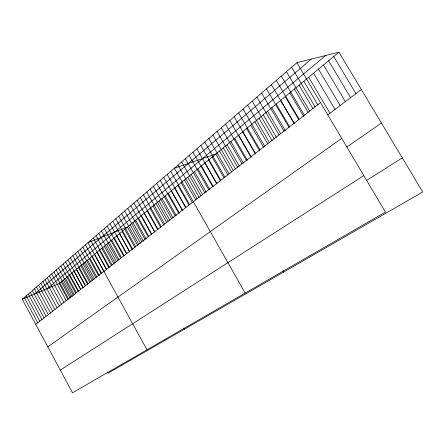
<?xml version="1.0" encoding="UTF-8"?>
<svg xmlns="http://www.w3.org/2000/svg" width="445" height="445" viewBox="0 0 445 445"><rect width="100%" height="100%" fill="white"/><g stroke="black" fill="none" stroke-linecap="round" stroke-linejoin="round"><path stroke-width="0.67" d="M296.876 62.695L385.431 212.093L72.496 392.818L22.25 299.257L296.876 62.695L338.957 52.182L422.75 191.967L107.951 373.233L107.295 372.02M34.777 293.928L311.361 59.074M47.342 288.582L325.657 55.503M22.25 299.257L59.224 283.526L338.957 52.182M35.75 324.399L320.534 102.606M327.781 114.893L361.362 89.556M47.804 346.839L341.738 138.373M346.822 147.022L381.432 123.037M60.298 370.101L363.799 175.597M366.324 180.603L402.302 157.853M333.728 56.504L355.95 93.639M328.571 60.765L350.616 97.666M323.493 64.97L345.353 101.638M318.475 69.12L340.164 105.554M313.53 73.208L335.046 109.414M308.652 77.241L329.995 113.225M303.835 81.224L317.953 105.064M291.625 67.223L315.071 106.856M299.084 85.151L313.096 108.847M286.447 71.684L309.692 111.05M294.401 89.028L308.179 112.379M281.34 76.078L304.391 115.177M289.773 92.855L303.801 116.657M276.317 80.406L299.168 119.243M285.212 96.632L298.779 119.694M280.706 100.359L294.406 123.677M271.361 84.678L294.023 123.254M276.256 104.035L289.856 127.22M266.477 88.883L288.944 127.203M271.867 107.668L285.362 130.713M261.66 93.033L283.943 131.103M267.528 111.25L280.812 133.967M256.915 97.121L279.015 134.941M263.251 114.793L276.434 137.371M252.232 101.149L274.159 138.723M259.023 118.287L272.112 140.737M247.62 105.126L269.364 142.456M254.852 121.735L267.729 143.857M243.07 109.047L264.642 146.138M250.73 125.145L263.512 147.139M238.581 112.913L259.98 149.765M246.658 128.516L259.352 150.382M234.153 116.724L255.386 153.347M242.636 131.837L255.469 153.976M238.665 135.124L251.408 157.135M229.787 120.489L250.852 156.879M234.738 138.367L247.392 160.256M225.482 124.2L246.38 160.361M230.866 141.577L243.315 163.143M221.226 127.86L241.963 163.793M227.033 144.742L239.399 166.191M217.038 131.47L237.613 167.186M223.245 147.873L235.527 169.2M212.899 135.035L233.319 170.53M219.507 150.966L231.589 171.976M208.811 138.556L229.08 173.834M227.812 174.918L215.814 154.026L174.334 168.255L245.173 293.094M282.92 270.883L283.61 272.084M204.783 142.027L224.897 177.088M212.159 157.046L224.08 177.828M200.801 145.454L220.77 180.303M208.549 160.033L220.614 181.098M204.978 162.981L216.965 183.935M196.874 148.836L216.693 183.479M201.452 165.902L213.361 186.739M192.996 152.179L212.671 186.611M197.964 168.783L209.678 189.314M189.169 155.472L208.699 189.704M194.515 171.637L206.157 192.056M185.393 158.732L204.778 192.757M191.105 174.457L202.67 194.771M181.66 161.947L200.906 195.772M187.734 177.244L199.227 197.452M177.972 165.117L197.085 198.754M184.402 180.003L195.705 199.9M181.104 182.728L192.335 202.525M170.741 171.353L189.581 204.594M177.844 185.42L189.008 205.117M167.186 174.412L185.893 207.465M174.624 188.09L185.71 207.682M171.431 190.727L182.678 210.619M163.677 177.433L182.255 210.296M168.277 193.336L179.452 213.127M160.211 180.42L178.662 213.099M165.156 195.917L176.264 215.603M156.79 183.368L175.113 215.864M162.075 198.47L173.111 218.056M153.408 186.283L171.603 218.595M159.021 200.995L169.879 220.286M150.065 189.158L168.138 221.293M155.995 203.493L166.792 222.689M146.761 192.006L164.717 223.963M153.008 205.963L163.738 225.07M143.496 194.815L161.329 226.6M150.048 208.41L160.717 227.417M140.27 197.597L157.986 229.203M147.123 210.83L157.613 229.548M137.082 200.345L154.682 231.778M144.224 213.227L154.654 231.851M141.36 215.597L151.723 234.131M133.928 203.059L151.411 234.32M138.523 217.944L148.83 236.384M130.813 205.746L148.179 236.835M135.714 220.264L146.183 239.015M127.732 208.399L144.987 239.327M132.938 222.567L143.34 241.223M124.683 211.019L141.833 241.78M130.185 224.842L140.531 243.409M121.674 213.617L138.712 244.21M137.75 245.573L127.459 227.089L88.021 242.608L146.984 349.803M183.663 328.071L184.325 329.255M118.698 216.181L135.625 246.619M124.778 229.309L134.896 247.509M115.75 218.718L132.577 248.994M122.125 231.506L132.187 249.617M112.841 221.226L129.556 251.342M119.494 233.681L129.501 251.709M116.89 235.833L126.842 253.778M109.96 223.707L126.575 253.667M114.315 237.964L124.211 255.825M107.112 226.16L123.621 255.964M111.762 240.078L121.491 257.655M104.297 228.585L120.706 258.239M109.231 242.169L118.91 259.663M101.51 230.983L117.819 260.486M106.728 244.238L116.351 261.654M98.751 233.358L114.96 262.711M104.252 246.285L114.154 264.224M96.025 235.711L112.134 264.909M101.794 248.316L111.317 265.576M93.328 238.031L109.342 267.089M99.363 250.329L109.053 267.912M90.658 240.333L106.578 269.242M96.954 252.321L106.589 269.826M94.568 254.295L104.152 271.723M92.204 256.253L101.738 273.597M85.418 244.845L101.149 273.469M89.862 258.189L99.346 275.461M82.848 247.064L98.484 275.544M87.543 260.108L96.865 277.102M80.3 249.256L95.847 277.597M85.24 262.01L94.518 278.932M77.78 251.425L93.239 279.632M82.965 263.891L92.193 280.739M75.288 253.572L90.652 281.641M80.706 265.76L89.89 282.536M72.819 255.703L88.099 283.632M78.47 267.606L87.604 284.31M70.377 257.805L85.568 285.601M76.256 269.442L85.234 285.868M67.957 259.891L83.065 287.553M74.059 271.255L82.992 287.615M71.884 273.058L80.767 289.345M65.56 261.949L80.584 289.484M69.726 274.843L78.57 291.058M63.19 263.996L78.125 291.397M67.59 276.606L76.384 292.76M60.843 266.015L75.7 293.288M65.471 278.359L74.443 294.846M58.518 268.018L73.291 295.163M63.368 280.094L72.296 296.509M56.215 269.998L70.911 297.021M61.288 281.819L70.171 298.161M53.94 271.962L68.552 298.856M59.224 283.526L68.068 299.802M51.681 273.909L66.216 300.675M49.445 275.833L63.902 302.478M47.231 277.736L61.61 304.263M45.04 279.627L59.341 306.026M42.87 281.496L57.094 307.779M40.723 283.348L54.869 309.514M38.593 285.184L52.666 311.227M36.479 287.003L50.48 312.93M34.393 288.799L48.316 314.615M32.318 290.585L46.174 316.284M30.271 292.354L44.049 317.936M28.235 294.101L41.947 319.577M26.222 295.836L39.861 321.201M24.225 297.555L37.797 322.809"/></g></svg>
